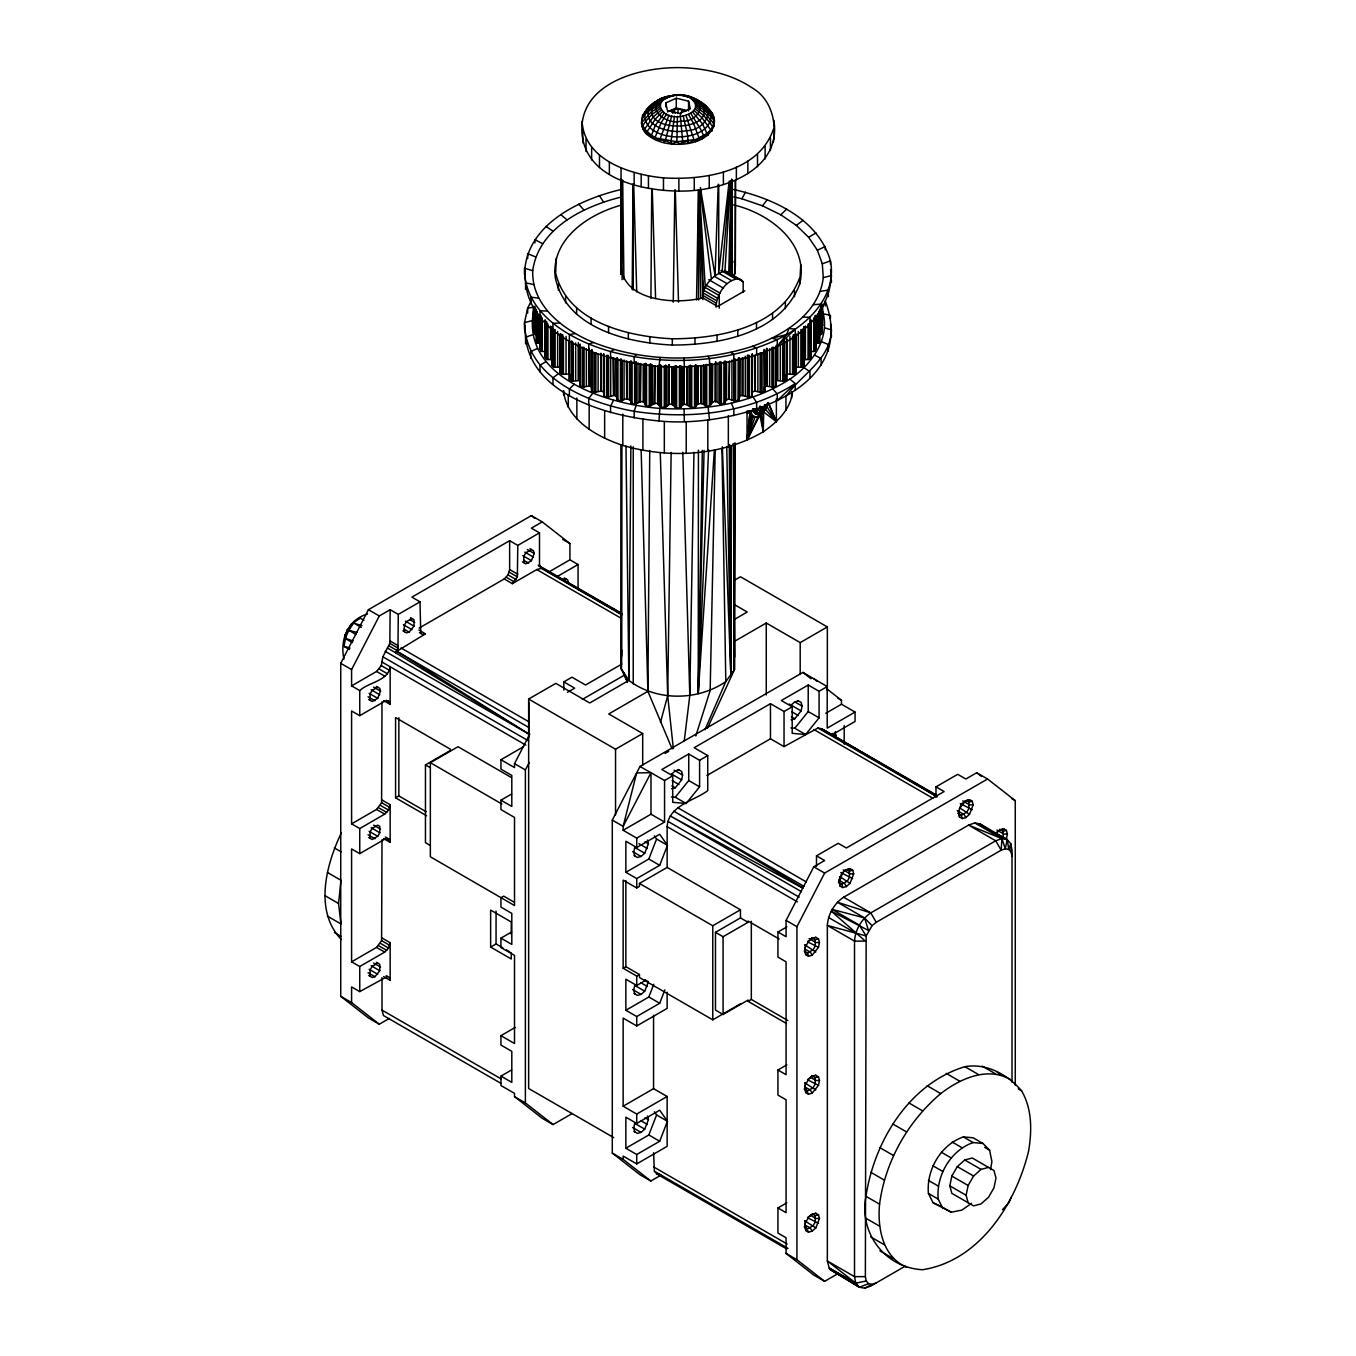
<?xml version="1.0" encoding="UTF-8"?>
<svg xmlns="http://www.w3.org/2000/svg" width="1356" height="1356" viewBox="0 0 1356 1356"><rect width="100%" height="100%" fill="white"/><g stroke="black" fill="none" stroke-linecap="round" stroke-linejoin="round"><path stroke-width="1.5" d="M678 113.006L678.017 108.972L686.153 110.921M714.358 450.175L698.238 693.492L698.425 450.192M698.543 299.981L698.628 189.976M627.489 682.339L621.319 668.949L621.777 444.683M622.099 279.658L622.302 180.229M722.341 446.802L730.816 674.678L731.24 446.056M731.562 274.59L731.731 179.331L732.376 276.556M707.391 728.392L734.393 669.796L734.884 443.158M735.24 273.709L735.444 180.501L735.325 265.217M704.984 729.748L725.799 681.56L734.393 669.796L735.037 443.124M665.711 98.819C680.356 88.259 703.662 99.564 712.493 113.853C722.104 145.516 669.864 151.075 650.778 137.109L655.253 125.481L664.457 112.904C674.525 122.972 708.307 111.751 690.509 98.174C680.424 89.886 649.388 98.988 664.457 112.904M649.744 450.514L647.897 691.34L672.118 748.885M650.914 298.405L651.744 188.552M730.935 274.268L731.63 179.263M752.8 409.783L755.767 413.851L758.19 413.699L763.157 409.58L765.428 404.698M764.581 404.613L764.903 406.342L759.462 413.105L763.259 431.801C721.256 456.345 668.881 458.752 622.794 445.429C597.25 436.818 566.791 420.36 563.435 390.731M721.985 448.955L725.799 681.56C697.764 701.052 656.168 701.391 628.879 680.373L630.879 445.938M632.201 289.659L633.082 184.06M671.135 452.395L667.694 695.713L673.339 748.597M673.254 302.168L674.83 190.026M613.726 1137.616L528.654 1088.495L528.654 699.052L555.807 683.373L589.741 702.967L628.879 680.373L621.319 668.949L621.709 649.846M695.984 104.056L704.527 107.972L713.951 117.141C717.341 132.837 698.154 137.329 688.068 143.329L688.068 140.939L680.017 144.126L676.864 141.753L677.441 116.362M730.037 275.539L731.443 181.212M684.288 740.698L689.797 695.543L693.95 452.277M696.543 299.981L698.425 189.976M708.578 449.87L698.238 693.492L702.323 450.412M729.714 273.895L731.359 181.297M715.205 450.277L710.154 690.577L695.798 735.969M698.238 693.492L704.069 450.361M728.765 273.285L731.172 181.179M540.722 343.424L536.993 342.831L536.434 340.237M718.222 184.297L715.053 275.726C707.934 281.506 701.577 289.896 702.832 299.591M696.238 105.751L704.917 110.463L714.476 120.514L713.968 126.633L713.917 124.243L711.697 131.159L701.95 117.701L694.221 110.65M773.412 141.804C776.581 121.125 771.106 98.819 751.817 87.648C732.054 74.512 708.273 69.054 684.848 67.8C643.897 65.698 577.758 81.58 582.046 133.905C586.182 178.534 641.625 190.789 678.881 191.06C719.714 192.01 782.039 171.754 773.886 120.345M664.237 98.937C646.914 100.225 631.201 126.345 650.778 137.109L676.864 141.753L693.95 139.651L695.611 141.532L702.222 136.38L702.289 138.804L703.51 135.769L701.662 130.973L690.763 113.379M650.778 137.109L650.914 134.82L644.575 129.142L641.659 122.599L651.185 111.989L659.83 106.785M743.173 292.252L743.173 281.777L724.952 271.081L730.392 181.162M733.579 204.909C769.005 213.163 809.447 243.097 799.718 283.98C781.192 333.576 719.307 345.051 672.322 345.051C627.54 342.882 565.842 328.389 555.248 277.455C550.756 238.741 589.097 213.655 621.98 204.959M555.689 271.844L556.282 258.098M799.718 283.98L800.752 264.623M700.357 187.535L715.053 275.726L722.104 271.641L729.816 181.28M644.931 363.883L644.931 403.596C647.253 410.665 653.558 401.613 657.863 403.715C659.88 408.817 666.118 408.41 669.101 404.41C674.068 402.647 675.712 411.258 680.797 407.275C684.611 399.783 689.509 408.936 694.526 407.359C697.069 403.207 702.374 401.885 706.086 406.241C711.714 407.868 711.968 398.037 718.002 402.529C723.511 407.902 724.799 399.41 729.036 398.935C732.41 400.935 740.274 402.885 739.478 396.393L739.63 358.611M709.951 112.921L710.154 110.751L702.323 102.87L692.475 99.446M644.931 403.596C641.388 397.918 636.456 406.207 631.947 403.563C630.879 399.495 626.15 396.969 622.133 400.766C615.726 403.579 618.624 395.308 613.743 395.444C611.556 396.291 602.488 399.325 604.132 393.816C603.369 386.935 589.911 397.054 591.962 388.986M341.39 939.606C313.931 911.096 326.016 864.908 341.271 832.991M327.372 916.114L340.949 923.961L338.559 903.503L340.949 880.281L327.372 872.45M753.122 409.02L762.004 411.021L753.292 408.749L753.512 411.563L755.767 413.851L754.784 413.394L759.462 413.105L757.987 416.428L755.207 416.851L752.072 415.055L750.936 410.8L747.258 411.36M729.172 181.179L718.731 273.234L718.731 184.535M733.647 189.518C773.106 198.315 818.397 218.74 830.431 260.894C837.313 296.71 806.99 325.525 777.276 339.542L777.174 380.494C779.175 381.172 789.887 381.9 785.429 377.239M646.744 109.514L642.49 115.853L641.574 124.243C640.49 114.379 651.88 108.683 659.813 105.09M767.394 403.376L765.445 409.326L761.292 414.733L763.259 431.801C776.903 422.411 790.955 409.258 792.396 391.782M761.292 414.733L758.072 416.699L747.037 440.31L750.19 410.682L747.037 440.31L759.445 415.851L760.309 411.478M716.019 307.202C716.358 294.93 725.748 279.014 739.206 278.827L743.173 281.777M390.155 609.692L379.29 615.963L351.594 669.576L351.594 685.882L376.578 671.457L381.273 665.61L382.833 656.779L389.833 643.388L390.155 609.692L398.291 614.387L420.021 601.844L420.75 633.405M398.291 614.387L397.969 648.1L395.579 652.761L387.443 648.049M822.16 309.948C831.398 337.271 812.007 364.527 789.938 379.087C751.682 403.783 704.679 410.987 659.847 408.393L658.999 420.936C725.697 428.259 860.857 394.732 825.228 300.981L825.228 305.947M811.074 320.253L811.074 351.611L814.888 351.238L815.465 348.424M367.527 613.98C347.661 619.743 339.661 639.964 343.983 659.101M349.424 649.507L343.983 646.371L347.204 629.337L356.018 634.506M383.629 700.628L390.155 704.391L388.562 700.866L384.714 701.255L359.747 715.68L351.594 710.968L351.594 823.855L376.578 809.43L381.595 802.667L382.002 701.764M351.594 823.855L359.747 828.55L384.714 814.125L388.562 810.074L390.155 804.718L382.002 800.023M383.629 838.584L390.155 842.347L388.562 838.839L384.714 839.211L359.747 853.636L351.594 848.941L351.594 961.828L376.578 947.403L381.595 940.623L382.002 839.737M351.594 961.828L359.747 966.523L384.714 952.098L388.562 948.047L390.155 942.691L382.002 937.996M419.123 628.082L504.212 578.961L508.042 574.91L509.636 569.554L509.636 540.705L517.789 545.4L539.502 532.857L539.502 564.232L540.773 567.537L622.116 613.895M504.212 578.961L512.348 583.656L517.365 576.893L517.789 545.4M786.463 1023.492L748.054 1001.321L748.054 1000.067L723.07 1014.491L715.476 1010.101L715.476 932.335L740.461 917.91L740.461 909.774L667.135 867.433L667.135 826.668C668.423 805.583 693.848 800.972 707.73 790.684L707.73 755.563L694.153 747.732L770.462 703.679L784.039 711.51L792.192 706.815L792.192 733.325L805.634 734.528L819.075 717.816L819.075 691.289L808.21 685.017L781.327 700.543L792.192 706.815M1012.017 1082.308L1012.017 850.195L1010.762 843.703L1007.22 839.652L980.083 823.956L974.795 822.939L968.557 825.109L843.652 897.214C834.228 903.486 828.058 914.164 827.346 925.436L827.346 1260.961L829.533 1269.097L859.331 1287.217L864.67 1288.2L870.806 1286.047L905.198 1266.182M1012.017 856.467L1011.169 852.11L1008.796 849.415L1007.22 839.652L1001.948 838.635L995.711 840.788L870.806 912.893C861.382 919.165 855.246 929.843 854.517 941.115L854.517 1276.64L855.772 1283.149L859.331 1287.217L868.586 1283.691L872.145 1284.352L876.23 1282.912M688.068 143.329L687.712 135.719L683.238 115.938M990.575 1169.618L991.914 1161.567L989.575 1150.159L982.931 1143.447L973.15 1137.803L963.37 1136.921C940.742 1144.752 926.233 1169.974 928.419 1193.45L933.013 1202.704L951.183 1212.23L961.929 1210.061L971.54 1203.331M750.512 413.156L751.478 415.156L747.037 440.31L747.037 411.038M661.287 110.056L653.338 116.819L644.575 129.142L646.049 133.261L655.185 137.142L656.863 140.261L664.05 140.109L664.016 142.549L665.372 140.465L671.695 115.718M674.508 116.175L671.034 141.38L671.864 143.855L676.864 141.753M820.566 309.524L820.566 334.61L822.092 332.271L822.007 306.829M865.976 1196.297C874.264 1141.074 909.198 1083.63 964.896 1066.68C986.558 1062.85 1007.881 1074.715 1021.61 1090.834C1032.17 1109.072 1031.984 1130.701 1028.628 1150.905C1015.966 1203.416 979.812 1260.724 922.605 1269.725C885.197 1267.843 858.823 1233.316 865.976 1196.297L879.552 1204.145C877.349 1227.672 882.451 1256.707 906.52 1267.216M879.552 1204.145C885.282 1161.329 907.825 1121.412 940.742 1093.58C959.963 1078.766 987.117 1066.257 1010.406 1079.495M368.713 699.527L372.154 701.527L377.731 698.306L380.511 691.136L379.765 688.356L376.324 686.356M351.594 685.882L359.747 690.594C368.646 682.119 388.121 681.17 390.155 666.762L390.155 704.391M402.935 630.862L406.376 632.845L409.156 632.099L413.987 626.116L413.987 619.675L410.529 617.692M368.713 837.5L372.154 839.5L377.731 836.279L379.765 832.754L379.765 826.312L377.731 825.143L372.154 828.363L370.12 831.889L370.12 838.313M368.713 975.473L372.154 977.456L374.951 976.71L379.765 970.71L379.765 964.285L376.324 962.302M522.416 561.876L525.857 563.876L531.433 560.655L534.213 553.485L533.467 550.706L530.01 548.705M634.727 847.432L633.744 852.229L634.727 855.89M634.015 855.483L637.405 857.45L641.066 856.467L644.727 853.212L648.405 843.754L647.422 840.093M634.727 985.388L633.744 990.202L634.727 993.863M671.627 788.768L675.288 787.785L681.627 779.886L682.61 775.09L681.627 771.428L678.237 769.462M634.015 993.456L637.405 995.406L641.066 994.423L644.727 991.185L648.405 981.727L644.998 979.778M757.987 416.428L764.954 410.241L767.869 402.732M634.727 1123.361L633.744 1128.158L634.727 1131.836M634.015 1131.413L637.405 1133.379L641.066 1132.396L644.727 1129.141L648.405 1119.7L647.422 1116.039M791.107 719.782L794.769 718.799L801.125 710.9L802.108 706.103L801.125 702.442L797.718 700.476M835.669 738.478L835.33 731.596M804.82 950.997L805.566 945.318L804.82 950.997L805.803 954.658L808.481 956.217L812.142 955.234L818.499 947.336L819.482 942.539L818.499 938.861L815.82 937.318L812.142 938.301L807.6 941.793L812.142 938.301M839.025 880.298L841.822 873.111L846.364 869.637L850.026 868.654L852.721 870.196L853.704 873.857L850.026 883.315L846.364 886.57L842.703 887.536L840.008 885.993L839.025 880.298L840.008 885.993M839.025 882.332L842.703 872.874M804.82 1088.97L805.566 1083.291L804.82 1088.97L805.803 1092.631L808.481 1094.19L812.142 1093.207L818.499 1085.308L819.482 1080.495L818.499 1076.833L815.82 1075.291L812.142 1076.274L807.6 1079.749L812.142 1076.274M804.82 1226.943L805.566 1221.247L804.82 1226.943L805.803 1230.604L808.481 1232.146L812.142 1231.163L815.82 1227.926L819.482 1218.468L818.499 1214.807L815.82 1213.247L812.142 1214.23L807.6 1217.722L812.142 1214.23M958.523 813.346L959.506 808.549L965.845 800.65L969.506 799.667L972.201 801.21L973.184 804.871L969.506 814.329L965.845 817.583L962.184 818.566L959.506 817.007L958.523 811.312L959.506 817.007M995.507 833.296L1000.067 829.804L1003.728 828.821L1006.406 830.38L1007.389 834.042L1006.406 838.839L1003.118 837.686L1003.118 831.262L999.677 829.262M949.827 1185.856L951.827 1176.076L957.285 1166.618L964.76 1159.99L972.235 1157.99L993.982 1170.55L995.982 1178.025L993.982 1187.805L988.524 1197.263L981.049 1203.891L973.591 1205.891L951.827 1193.331L949.827 1185.856L966.116 1195.263L968.116 1202.738M966.116 1195.263L968.116 1185.483L973.591 1176.025L981.049 1169.397L988.524 1167.397M676.491 95.954L677.102 95.327M764.699 350.763L764.784 390.85C761.513 395.749 753.461 387.24 751.868 393.816C752.953 401.003 741.393 393.443 739.868 396.138L739.868 358.509M621.217 197.061C583.639 206.349 538.671 228.011 532.705 270.708C531.484 306.1 563.943 330.288 593.504 342.492C643.914 362.103 701.086 362.899 752.427 346.289C783.802 335.152 818.956 313.812 823.295 277.641L831.482 275.522C825.974 352.899 720.392 369.934 658.999 366.51C606.013 361.815 521.687 338.136 525.297 271.2M658.999 420.936C606.013 416.224 521.687 392.545 525.297 325.626M659.847 408.393C608.437 404.444 520.907 378.036 533.569 310.931M535.434 309.524L535.434 334.61L533.908 332.271L534.857 331.406M560.316 367.171L553.79 367.086L551.773 365.069L552.214 326.779M751.478 415.156L753.004 416.512L747.037 440.31L754.953 417.139L758.072 416.699M711.697 131.159L712.714 127.193L710.188 123.023L703.611 115.396L695.357 109.09M660.457 722.392L667.694 695.713L660.287 452.701M753.512 411.563L753.563 409.393L753.224 410.241M764.36 387.155C766.106 384.172 774.632 389.867 776.191 384.884M942.793 1208.349L938.199 1199.094C936.013 1175.618 950.522 1150.397 973.15 1142.566L982.931 1143.447M802.786 359.832L809.278 359.357L810.905 357.238L810.363 321.05M582.046 121.362C584.589 160.415 630.37 174.67 663.474 177.873C703.255 180.348 758.513 172.432 773.412 129.261M655.185 137.142L661.169 122.735L666.593 114.057M636.134 405.512L634.167 411.292L634.167 417.919M815.278 343.424L819.007 342.831L819.871 340.932L819.855 309.202M680.204 115.277L682.424 109.48M795.226 329.186L777.276 346.17L786.616 334.576L788.972 328.423L795.226 329.186L795.226 335.813M625.862 872.298L636.727 878.569L659.694 865.314L667.457 845.297L659.694 834.262L636.727 847.517L625.862 841.245L625.862 872.298L648.829 859.043L656.592 839.025L654.372 835.872M645.558 980.388L636.727 985.49L625.862 979.218L625.862 1010.271L648.829 996.999L653.761 984.27M625.862 1010.271L636.727 1016.542L659.694 1003.27L664.898 989.846M625.862 1148.227L636.727 1154.498L659.694 1141.244L667.457 1121.243L659.694 1110.208L636.727 1123.463L625.862 1117.191L625.862 1148.227L648.829 1134.972L656.592 1114.971L654.372 1111.818M821.634 325.949L822.736 325.152M555.248 271.183C565.842 322.118 627.54 336.61 672.322 338.78C719.307 338.78 781.192 327.305 799.718 277.709M354.848 621.285L348.78 630.32L345.238 638.456L352.475 642.642M660.016 357.476L658.999 366.51M1011.22 1197.162L1008.864 1202.619L1002.542 1209.671M553.214 359.832L546.722 359.357L545.095 357.238L545.637 321.05M579.809 384.884C581.741 390.223 588.589 383.528 591.911 387.426M669.016 115.006L660.05 139.041L656.863 140.261M531.281 301.066L527.654 308.083L524.518 322.626L524.518 329.254M389.477 1018.339L379.29 1024.221L368.425 1017.949L340.729 996.321L340.729 663.304L368.425 609.692L531.366 515.619L542.231 521.89L569.927 543.519L569.927 559.825L548.502 572.198M511.195 777.412L458.04 746.715L430.344 762.699L430.344 856.772L514.517 905.537L514.517 817.431L500.94 809.583L500.94 800.176L511.805 806.447L511.805 775.412L500.94 769.14L500.94 759.733L514.517 767.564L514.517 763.648L529.806 734.071M572.164 1113.547L553.079 1124.565L525.382 1102.92L525.382 769.92L529.213 762.53M661.033 1175.127L650.846 1181.008L639.981 1174.737L612.285 1153.092L612.285 820.092L639.981 766.462L802.922 672.407L827.211 686.594L827.211 728.138L855.06 712.07L855.06 721.477L832.092 734.732M838.466 1273.352L824.634 1281.335L813.77 1275.064L786.073 1253.436L786.073 1237.757L777.937 1233.045L777.937 1207.959L786.073 1212.671L786.073 1099.784L777.937 1095.089L777.937 1070.003L786.073 1074.698L786.073 961.811L777.937 957.116L777.937 932.03L786.073 936.725L786.073 920.419L813.77 866.806L824.634 860.535L816.498 855.839L816.498 866.281M824.634 1281.335L796.938 1259.707L796.938 926.69L824.634 873.078L987.575 779.005L1015.271 800.65L1015.271 1085.173M612.285 820.092L623.15 826.363L636.642 772.954L650.982 772.666L623.15 826.363L623.15 830.279L636.727 838.11L664.559 822.041L664.559 780.497L639.981 766.462M795.226 367.374L802.21 367.086L804.227 365.069L804.227 327.44M703.51 135.769L707.73 135.295L710.459 130.329M613.573 400.427L610.539 405.969L610.539 412.597M733.732 196.908L741.868 198.756L745.461 192.179M732.799 277.183L734.681 273.81L735.376 264.979L734.037 261.522M805.803 946.2L808.481 941.556M965.845 800.65L961.302 804.125L959.506 808.549M805.803 1084.173L808.481 1079.512M805.803 1222.129L808.481 1217.485M540.535 348.424L541.112 351.238L544.926 351.611M786.616 395.63C801.786 373.951 830.414 359.899 831.482 329.949L824.584 327.847M785.107 375.409C788.039 371.697 793.616 376.9 796.158 372.476L796.142 334.474M1011.169 852.11L1010.762 843.703L1008.796 849.415L1005.237 848.754L1001.152 850.195L876.23 922.3L872.061 925.69L866.162 935.945L865.365 1276.64L866.213 1280.979L868.586 1283.691M671.373 96.039C661.44 95.767 653.558 103.056 646.981 109.616L657.677 100.395M767.479 404.613L768.327 403.495M592.758 393.274L588.741 398.461L588.741 405.105M741.868 198.756L762.496 205.841L767.259 199.688M671.44 796.904L675.288 797.243L688.729 780.531L688.729 754.004L699.594 760.275L707.73 755.563M688.729 754.004L661.847 769.53L672.712 775.802L672.712 802.311L686.153 803.515L699.594 786.802L699.594 760.275M790.921 727.918L794.769 728.257L808.21 711.544L808.21 685.017M622.167 189.247C579.792 199.044 525.111 224.554 524.518 274.827M570.571 377.239C566.113 381.9 576.825 381.172 578.826 380.494L578.826 344.966M695.611 141.532L699.001 137.922L693.492 123.311L688.492 114.463M574.266 384.24L569.384 389.002L569.384 395.63M762.496 205.841L780.819 214.807L786.616 209.146M668.728 96.768L660.779 98.649L653.761 103.463M636.506 354.628L634.167 356.865L634.167 363.493M662.677 111.548L655.372 119.023L646.049 133.261M680.017 144.126L682.729 141.583L680.373 116.294M680.034 95.378C692.78 95.106 704.984 103.565 712.493 113.853L713.07 117.277L713.951 117.141M671.627 774.106L675.288 770.852L678.949 769.869M791.107 705.12L794.769 701.866L798.43 700.899M996.389 833.059L1000.067 829.804M418.936 630.065L425.462 633.828L396.85 651.304L529.179 734.206M752.19 392.274L752.529 354.391M652.473 104.192L642.49 115.853M558.604 373.561L552.977 377.816L552.977 384.46M780.819 214.807L796.345 225.384L803.023 220.333M660.321 108.463L651.914 114.463L645.219 121.854L642.659 125.939L642.93 128.905L644.575 129.142M658.406 100.022L666.44 96.666M546.197 361.544L539.993 365.239L539.993 371.866M796.345 225.384L808.634 237.3L816.007 232.91M744.8 290.794L717.646 306.473L702.832 297.913C675.339 304.71 621.624 301.727 620.794 263.979L620.794 274.421M509.636 540.705L411.885 597.149L420.021 601.844M542.231 521.89L531.366 528.162L539.502 532.857M512.348 583.656L536.79 569.554L542.231 568.096L622.184 614.692M556.655 576.893L578.063 564.537L578.063 589.623M735.02 579.893L740.461 576.758L827.346 626.93L827.346 690.424M563.808 690.051L563.808 681.882L571.961 677.186L585.538 685.017L621.879 664.033M430.022 845.297L425.462 842.669L425.462 764.903L450.429 750.478L450.429 749.224L395.579 717.561L395.579 797.82L426.665 815.77M567.503 692.289L574.673 688.153L563.808 681.882M395.579 797.82L398.85 795.938L426.276 811.786M582.368 699.391L624.489 675.085M734.799 619.234L747.241 612.031L734.749 604.81M500.94 759.733L523.569 746.664M734.223 641.507L766.259 623.014L800.193 642.608L827.346 626.93M500.94 800.176L511.551 794.057M528.654 699.052L615.539 749.224L642.693 733.545L642.693 765.293M665.067 753.461L668.711 751.343M664.559 780.497L672.712 775.802M819.075 691.289L827.211 686.594M706.883 775.513L770.462 738.8L784.039 746.631L817.939 728.019L821.465 728.714L936.199 794.955M623.15 830.279L650.982 814.21L664.559 822.041M825.821 713.273L841.483 704.222L855.06 712.07M379.29 1024.221L351.594 1002.576L351.594 986.914L359.747 991.609L387.443 976.456M553.079 1124.565L542.231 1118.293L514.517 1096.648L514.517 1093.36L500.94 1085.529L500.94 1076.122L511.805 1082.393L511.805 1051.341L500.94 1045.069L500.94 1035.662L514.517 1043.51L514.517 955.387L500.94 947.556L500.94 938.149L511.551 932.03M511.263 934.335L511.263 921.995L490.635 910.079L490.635 947.081L496.059 943.946L502.94 947.912M740.461 1003.83L712.764 1019.831L639.439 977.49L639.439 974.523L636.727 976.083L623.15 968.252L623.15 880.129L636.727 887.977L639.439 886.4L639.439 883.434L667.135 867.433M500.94 1035.662L515.263 1027.407M816.498 855.839L838.211 843.296L846.364 847.992L944.115 791.548L935.979 786.853L935.979 797.159M935.979 786.853L957.709 774.31L965.845 779.005L976.71 772.734L987.575 779.005M623.15 968.252L625.862 966.675L639.439 974.523M639.439 883.434L712.764 925.758L740.461 909.774M715.476 932.335L723.07 936.725L748.054 922.3L748.054 921.046L779.141 938.996M846.364 869.637L844.602 870.654L850.026 868.654M500.94 1076.122L511.551 1069.986M777.937 932.03L786.853 926.877M650.846 1181.008L623.15 1159.363L623.15 1156.075L636.727 1163.906L667.135 1146.345L667.135 1096.495L636.727 1114.056L623.15 1106.208L623.15 1018.102L636.727 1025.95L667.135 1008.389L667.135 992.185M748.054 1001.321L751.326 999.44L787.887 1020.56M623.15 1106.208L653.558 1088.648L667.135 1096.495M777.937 1070.003L786.853 1064.85M777.937 1207.959L786.853 1202.806M614.132 349.594L610.539 351.543C571.724 340.458 523.958 314.338 524.518 268.2L532.705 270.708M864.67 1288.2L872.145 1284.352M669.864 110.921L678.017 108.972M810.38 1215.264L815.82 1213.247M964.082 801.667L969.506 799.667M1003.728 828.821L998.304 830.821M815.82 937.318L810.38 939.318M815.82 1075.291L810.38 1077.291M537.4 348.509L530.772 351.594L530.772 358.221M808.634 237.3L817.363 250.216L825.228 246.555L825.228 249.877M665.711 102.903L676.271 98.225L688.56 101.175L690.289 108.785L679.729 113.463L667.44 110.514L665.711 102.903L665.711 106.819M667.474 111.904L676.271 108.005L686.509 110.463M760.021 405.969L762.208 408.834L763.411 407.614M532.416 334.813L525.569 337.254L525.569 343.899M823.295 277.641L822.295 263.793L830.431 260.894L830.431 264.217M660.253 103.412L651.795 107.022L645.066 112.514C640.049 145.872 719.731 144.787 710.002 110.65M751.19 417.495L753.987 416.58M593.504 342.492L588.741 344.034L588.741 350.679M668.22 96.123L674.186 95.547M662.44 98.395L666.881 97.14M747.427 413.444L751.071 412.427M661.152 101.802L649.71 106.836C640.337 126.922 672.373 134.38 686.797 130.566C705.917 131.125 719.816 103.954 694.069 100.869M531.433 549.519L525.857 552.74L523.823 556.265L523.823 562.689M411.953 618.505L406.376 621.726L404.342 625.252L404.342 631.676M562.859 579.436L565.638 578.69M425.462 633.828L422.733 634.557L419.479 632.676M377.731 687.17L372.154 690.39L370.12 693.916L370.12 700.34M961.302 804.125L962.184 803.905M966.862 800.921L968.896 802.091L972.201 801.21M377.731 963.116L372.154 966.32L370.12 969.862L370.12 976.286M957.845 813.278L961.302 815.261L966.862 812.058L968.896 808.515L968.896 802.091M847.381 869.908L849.415 871.077L852.721 870.196M1003.118 831.262L1006.406 830.38M838.364 882.264L841.822 884.248L847.381 881.044L849.415 877.502L849.415 871.077M811.752 937.759L815.21 939.742L818.499 938.861M804.159 950.929L807.6 952.929L813.159 949.708L815.21 946.183L815.21 939.742M811.752 1075.732L815.21 1077.715L818.499 1076.833M813.159 1214.518L815.21 1215.688L818.499 1214.807M531.416 320.847L524.518 322.626C525.433 377.917 587.826 402.986 634.167 411.292C688.712 419.716 747.902 413.783 795.226 383.612L789.938 379.087M786.616 334.576L771.988 338.237L777.276 339.542C725.494 363.425 665.304 365.984 610.539 351.543L610.539 358.17M859.331 1287.217L829.533 1269.097L856.924 1284.471L829.262 1268.046L855.772 1283.149L866.213 1280.979M662.491 100.293L655.118 102.412C633.608 135.414 726.087 132.735 699.374 101.158M722.104 271.641L724.952 271.081M575.181 333.542L569.384 334.576L569.198 379.341M668.457 96.869L671.593 96.327M820.312 291.404L828.346 290.065L828.346 296.693M560.316 333.729L560.147 371.781C560.587 377.154 568.266 371.68 570.893 375.409M685.661 96.293L689.323 96.496M813.464 304.693L821.109 304.1L821.109 310.744M672.373 95.395L681 95.157M559.655 322.948L552.977 323.406L552.977 330.033M666.338 97.751L663.44 97.886C643.388 107.361 666.999 125.905 680.949 121.023C698.086 123.243 710.527 99.869 688.221 97.123M685 96.123L687.577 96.073L682.915 95.7L690.882 97.581M973.184 804.871L969.642 804.871L962.76 800.904M1007.389 834.042L1003.864 834.042L996.965 830.058M853.704 873.857L850.161 873.857L843.263 869.874M819.482 942.539L815.956 942.539L809.057 938.555M819.482 1080.495L815.956 1080.495L810.769 1077.512M819.482 1218.468L815.956 1218.468L810.769 1215.485M865.365 1276.64L854.517 1276.64L827.346 1260.961L855.772 1283.149M802.922 317.151L809.956 317.253L809.956 323.898M547.366 311.049L539.993 310.812L539.908 349.39M690.509 98.174L699.018 100.768M538.637 298.134L530.772 297.167L530.772 303.812M653.558 1152.702L654.389 1171.211L656.745 1173.923L660.27 1174.601M823.584 313.863L830.431 315.321L830.431 318.626M533.705 284.557L525.569 282.828L525.569 289.472M876.23 922.3L870.806 912.893L837.415 902.248L864.569 917.944L868.518 930.487L831.33 911.232L865.365 941.115L854.517 941.115L827.346 925.436L866.162 935.945L859.297 925.08L832.126 909.384L864.569 917.944L872.061 925.69M356.882 632.455L348.78 630.32L350.763 624.574L360.289 618.15L363.9 620.251M690.763 97.107L696.967 100.836M343.983 646.371L350.068 648.032M533.264 325.152L534.366 325.949M695.255 102.412C703.018 104.344 711.12 108.887 713.07 117.277M353.204 640.964L345.238 638.456L344.831 634.794M361.916 625.709L354.052 623.201L361.289 627.37M753.004 416.512L754.953 417.139M569.215 374.205L568.723 340.593M972.201 809.685L960.285 803.549M852.721 878.654L840.805 872.535M818.499 947.336L808.312 942.2M818.499 1085.308L808.312 1080.156M818.499 1223.265L808.312 1218.129M821.143 331.406L822.092 332.271M821.583 341.729L828.346 344.492L828.346 351.119M535.688 256.945L527.654 253.657L527.654 258.64M752.427 346.289L756.631 348.051L756.631 354.679M698.374 101.497L701.221 102.802M933.013 1202.704L941.403 1206.586M752.478 411.004L755.784 412.546M665.372 140.465L671.864 143.855M814.668 355.136L821.109 358.526L821.109 365.154M542.536 243.656L534.891 239.622L534.891 242.944M835.499 1272.555L844.619 1277.437M848.263 1279.403L851.907 1281.352M802.735 888.18L670.322 815.973L801.464 891.672M696.035 107.429L704.611 112.955L714.07 123.888M724.714 270.471L742.207 280.573M720.934 270.42L735.427 278.777M718.544 273.132L731.223 280.438M714.358 276.319L727.036 283.624M708.764 279.675L723.24 288.048M705.764 284.896L720.239 293.252M704.798 287.218L719.273 295.574L719.273 308.134M702.933 289.845L717.341 298.167M702.51 292.574L716.358 300.574M702.357 295.133L716.019 303.015M752.953 409.343L759.462 413.105M562.672 539.349L569.927 543.519M837.855 698.221L841.483 700.306L841.483 704.222M1011.644 798.548L1015.271 800.65M569.927 559.825L578.063 564.537M795.311 702.188L802.108 706.103M527.315 549.502L534.213 553.485M808.21 711.544L819.075 717.816M789.243 704.052L801.125 710.9M524.84 552.146L533.467 557.13M564.232 577.876L567.689 579.86L568.435 582.639M832.923 733.308L836.313 735.274M522.806 555.672L531.433 560.655M959.963 808.074L969.506 814.329M538.146 565.147L621.929 613.505M791.65 711.629L798.43 715.561M538.959 566.215L542.231 568.096M540.942 568.113L621.641 614.692M817.939 728.019L937.132 796.836M523.467 560.13L528.654 563.13M957.183 810.532L964.082 814.515L965.845 817.583M996.219 833.703L1003.118 837.686M536.79 569.554L621.15 618.251M813.77 729.46L932.979 798.294M791.379 716.849L794.769 718.799M794.769 728.257L805.634 734.528M509.636 569.554L517.789 574.249M509.229 572.198L517.365 576.893M508.042 574.91L516.195 579.605M506.28 577.283L514.433 581.978M642.693 733.545L608.759 713.951L647.897 691.34L641.151 450.395M674.135 770.191L682.61 775.09M688.729 780.531L699.594 786.802M409.563 619.472L414.733 622.472M671.457 774.005L681.627 779.886M405.359 621.133L413.987 626.116M403.325 624.658L411.953 629.642M840.483 877.061L850.026 883.315M672.169 780.615L678.949 784.531M403.986 629.116L409.156 632.099M839.432 880.519L844.602 883.502L846.364 886.57M368.425 609.692L379.29 615.963M813.77 866.806L824.634 873.078M671.898 785.836L675.288 787.785M675.288 797.243L686.153 803.515M843.652 897.214L870.806 912.893M390.155 641.049L398.291 645.761M401.02 647.948L529.382 722.053M678 807.854L806.379 881.976M389.833 643.388L397.969 648.1L396.85 651.304L528.891 727.528M388.884 645.812L397.037 650.524L395.579 652.761L529.128 734.274L385.189 651.355M804.04 886.383L673.847 811.21L802.871 887.739M382.833 656.779L528.552 740.901M667.966 821.397L799.108 897.113M828.601 917.52L855.772 933.216M382.002 662.05L525.857 745.105M667.135 826.668L797.345 901.842M381.273 665.61L389.426 670.305M379.29 669.05L387.443 673.763M376.578 671.457L384.714 676.169M656.592 839.025L667.457 845.297M340.729 663.304L351.594 669.576M514.517 763.648L525.382 769.92M786.073 920.419L796.938 926.69M644.998 841.805L648.405 843.754M373.612 687.153L380.511 691.136M638.93 843.669L647.422 848.568M371.137 689.797L379.765 694.78M386.477 700.34L389.731 702.222M369.103 693.34L377.731 698.306M804.549 944.725L815.82 951.98M634.557 847.331L644.727 853.212M368.052 696.798L374.951 700.781M805.21 949.183L810.38 952.183L812.142 955.234M648.829 859.043L659.694 865.314M632.591 851.568L641.066 856.467M740.461 917.91L748.054 922.3M982.151 1066.104L995.728 1073.935M1018.22 1088.868L1021.61 1090.834M964.896 1066.68L978.49 1074.528M430.344 762.699L501.822 803.972M425.462 764.903L430.022 767.53M946.183 1073.376L959.76 1081.207M927.165 1085.732L940.742 1093.58M909.029 1103.004L922.605 1110.835M984.676 1147.345L989.575 1150.159M963.37 1136.921L973.15 1142.566M381.595 802.667L389.731 807.362M380.409 805.379L388.562 810.074M378.646 807.752L386.799 812.447M376.578 809.43L384.714 814.125M952.149 1142.04L961.929 1147.685M964.76 1159.99L981.049 1169.397M513.839 902.011L503.669 896.13L500.94 897.689L500.94 907.096L511.805 913.368L511.805 944.42L500.94 938.149M892.943 1124.09L906.52 1131.921M941.403 1152.278L951.183 1157.922M373.612 825.126L380.511 829.109M640.625 982.608L647.422 986.524M371.137 827.77L379.765 832.754M957.285 1166.618L973.591 1176.025M385.307 836.957L388.562 838.839M386.477 838.313L389.731 840.195M369.103 831.296L377.731 836.279M804.549 1082.698L815.82 1089.953M634.557 985.303L644.727 991.185M368.052 834.771L374.951 838.754M805.21 1087.156L810.38 1090.139L812.142 1093.207M648.829 996.999L659.694 1003.27M632.591 989.524L641.066 994.423M804.82 1086.936L808.481 1094.19M804.159 1088.902L807.6 1090.885L813.159 1087.682L815.21 1084.139L815.21 1077.715M951.827 1176.076L968.116 1185.483M933.013 1165.838L942.793 1171.482M879.891 1147.668L893.468 1155.498M928.419 1180.415L938.199 1186.059M334.39 847.924L341.17 851.856M506.381 949.912L509.822 951.895M928.419 1193.45L938.199 1199.094M943.03 1207.535L951.183 1212.23M490.635 947.081L511.263 958.997L511.263 952.827M870.705 1172.245L884.282 1180.093M324.982 895.655L338.559 903.503M865.976 1218.315L879.552 1226.146M381.595 940.623L389.731 945.335M380.409 943.335L388.562 948.047M378.646 945.725L386.799 950.42M376.578 947.403L384.714 952.098M870.705 1236.892L884.282 1244.723M656.592 1114.971L667.457 1121.243M334.39 932.521L341.17 936.454M879.891 1250.876L893.468 1258.707M644.998 1117.734L648.405 1119.7M373.612 963.099L380.511 967.065M640.625 1120.581L647.422 1124.497M371.137 965.743L379.765 970.71M386.172 975.727L389.426 977.608L390.155 980.32L383.629 976.557M369.103 969.269L377.731 974.252M804.549 1220.671L815.82 1227.926M634.557 1123.26L644.727 1129.141M368.052 972.727L374.951 976.71M805.21 1225.129L810.38 1228.112L812.142 1231.163M648.829 1134.972L659.694 1141.244M632.591 1127.497L641.066 1132.396M804.159 1226.875L807.6 1228.858L813.159 1225.638L815.21 1222.112L815.21 1215.688M804.82 1224.892L808.481 1232.146M382.002 977.642L382.002 1010.101L501.008 1078.817M653.558 1166.889L787.209 1244.045M654.389 1171.211L788.022 1248.368M500.94 1083.359L383.46 1015.542L382.002 1010.101M656.745 1173.923L786.717 1248.961M340.729 996.321L351.594 1002.576M514.517 1096.648L525.382 1102.92M612.285 1153.092L623.15 1159.363M786.073 1253.436L796.938 1259.707M936.64 795.718L821.465 728.714L935.589 795.718M989.677 830.431L980.083 823.956M993.185 832.635L998.457 835.957M752.987 409.512L758.19 413.699L752.682 409.461M804.023 367.696L809.956 371.68L809.956 378.324M546.044 226.469L553.079 231.198M730.867 352.391L733.833 354.492L733.867 400.766M976.71 772.734L981.591 776.564M813.77 678.678L817.041 681.221M826.804 688.848L841.483 700.306M802.922 672.407L811.058 678.763M531.366 515.619L534.62 518.162M762.208 408.834L763.157 409.58M560.774 214.536L567.028 219.909M996.83 1071.647L999.643 1074.477M692.679 112.09L702.662 124.125L707.73 135.295M754.784 413.394L753.716 410.885M772.818 388.969L777.276 393.969L777.276 400.596L795.226 383.612L795.226 390.24M578.724 204.18L584.012 210.112M765.445 409.326L776.378 421.682L776.378 398.681M707.849 356.34L709.527 358.662L709.459 405.919M753.089 397.105L756.631 402.478L756.631 409.105M599.369 195.671L603.573 202.044M671 110.344L673 113.412M766.733 406.342L776.378 421.682L763.699 412.004L763.259 431.801L763.259 412.699M759.428 406.715L761.208 410.088M731.325 403.24L733.833 408.902L733.833 415.546M685.966 115.311L693.95 139.651M768.513 403.698L776.378 421.682L768.445 402.529M764.038 388.986L764.784 390.85M673.593 109.48L675.068 113.345M817.363 250.216L822.295 263.793M839.771 876.654L840.008 877.535M961.302 815.261L962.184 818.566M841.822 884.248L842.703 887.536M807.6 952.929L808.481 956.217M804.82 948.963L805.803 954.658M804.227 365.069L803.786 326.779M708.103 407.241L709.527 419.716M641.659 122.599L642.93 128.905M684.017 358.052L684.356 367.103M700.205 189.738L711.375 278.929M756.784 412.648L756.919 413.953M805.566 1089.716L805.803 1092.631M805.566 1227.688L805.803 1230.604M760.75 412.207L760.953 414.716M830.584 269.624L831.482 282.167M830.584 324.033L831.482 336.593M699.408 189.925L705.239 286.862M684.068 408.97L684.356 421.53M703.459 291.167L699.171 189.942L702.832 295.405M652.236 188.552L655.592 298.439M675.288 190.026L678.509 302.134M682.814 452.311L689.797 695.543M633.71 184.077L636.727 291.879M726.765 446.548L730.816 674.678L730.104 445.158M698.865 189.993L700.713 297.998M622.675 180.179L623.913 279.37M625.98 446.107L628.879 680.373M734.274 616.912L734.681 657.05M729.291 444.649L730.816 674.678M733.24 443.582L734.393 669.796M621.217 263.488L621.15 179.043L621.167 274.065M621.404 445.056L621.607 656.185M621.234 445.107L621.319 668.949M844.195 725.545L844.195 744.173M822.736 304.252L822.6 325.508M821.804 306.71L821.804 333.881M821.668 306.524L821.583 334.22M821.143 306.32L821.143 334.491M819.278 311.151L819.278 342.509M819.007 311.473L819.007 342.831M818.532 313.812L818.532 343.068M817.922 313.897L817.922 343.17M816.143 315.592L816.092 349.39M815.922 315.236L815.922 348.695M815.227 317.49L815.227 350.933M814.888 315.711L814.888 351.238M814.363 317.999L814.363 351.441M813.736 318.05L813.736 351.509M810.786 319.965L810.786 357.594M809.651 323.525L809.651 359.069M809.278 323.813L809.278 359.357M808.718 323.999L808.718 359.526M808.074 324.016L808.074 359.543M805.396 326.05L805.396 359.493M804.142 327.084L804.04 365.425M802.65 329.186L802.65 366.815M802.21 329.457L802.21 367.086M801.633 329.593L801.633 367.222M800.989 329.576L800.989 367.205M800.193 642.608L800.193 674.356M798.345 331.457L798.345 366.984M795.853 334.152L795.921 372.798M795.684 333.729L795.413 367.239M794.514 290.455L794.514 296.727M794.277 336.491L794.277 374.103M793.802 334.627L793.802 374.358M793.192 334.729L793.192 374.442M792.565 336.763L792.565 374.392M791.616 391.816L791.616 398.088M789.955 336.39L789.955 374.019M787.277 340.593L787.277 374.036M787.005 340.644L787.005 374.103M786.785 338.661L786.802 379.341M786.616 338.915L786.497 379.663M785.955 395.664L785.955 410.292M785.361 302.422L785.361 308.693M784.632 341.136L784.632 380.85M784.107 341.339L784.107 381.07M784.039 711.51L784.039 746.631M783.48 341.407L783.48 381.121M782.87 343.407L782.87 381.036M780.344 342.865L780.344 380.494M777.683 344.831L777.683 380.358M777.395 344.865L777.395 380.409M776.361 345.526L776.242 385.596M775.886 346.187L775.886 385.901M773.801 347.255L773.801 386.985M773.259 347.441L773.259 387.155M772.547 313.219L772.547 319.491M772.615 347.458L772.615 387.189M772.039 347.339L772.039 387.053M770.462 138.024L770.462 150.567M770.462 703.679L770.462 738.8M769.632 348.746L769.632 386.375M766.988 348.441L766.988 386.07M766.699 348.475L766.699 386.087M766.462 348.543L766.462 386.172M766.259 623.014L766.259 694.984M765.106 146.397L765.106 158.94M764.36 349.526L764.615 391.189M764.174 349.645L764.208 391.477M761.936 352.696L761.936 392.426M761.36 352.848L761.36 392.562M760.733 352.831L760.733 392.545M760.157 352.662L760.157 392.376M757.885 353.933L757.885 391.562M757.512 154.16L757.512 166.703M756.512 322.491L756.512 328.762M755.326 355.577L755.326 391.104M755.038 355.577L755.038 391.104M754.784 355.645L754.784 391.172M752.275 353.916L752.275 395.715M752.038 354.255L752.038 396.054M751.58 356.594L751.58 396.308M751.326 921.283L751.326 999.44M749.156 355.306L749.156 397.105M748.546 355.408L748.546 397.223M747.851 161.127L747.851 173.67M747.919 355.357L747.919 397.172M747.393 355.153L747.393 396.969M745.292 356.289L745.292 396.02M742.817 357.781L742.817 395.41M742.529 357.764L742.529 395.393M742.257 357.815L742.257 395.444M738.986 357.628L738.952 399.817M738.884 358.17L738.647 400.139M738.139 358.543L738.139 400.359M737.8 329.881L737.8 336.152M736.376 167.093L736.376 179.636M735.596 359.204L735.596 401.003M734.969 359.272L734.969 401.071M734.359 359.187L734.359 400.986M731.935 359.967L731.935 399.681M729.596 361.306L729.036 398.935L729.308 361.272M728.341 415.529L728.341 446.887M726.528 361.866L726.528 399.478M726.274 361.95L726.274 399.579M726.104 362.069L726.104 399.698M725.223 361.442L725.223 401.173M725.053 360.899L724.952 403.071M724.596 361.56L724.596 403.376M724.053 361.764L724.053 403.563M723.392 171.924L723.392 184.467M723.07 936.725L723.07 1014.491M721.392 362.255L721.392 404.071M720.765 362.289L720.765 404.088M720.172 362.154L720.172 403.969M719.731 361.899L719.731 403.715M718.002 362.798L718.002 402.529M717.053 335.169L717.053 341.441M715.798 361.916L715.798 401.63M715.527 361.866L715.527 401.579M715.239 363.967L715.239 401.596M712.646 364.374L712.205 402.19L712.205 364.561M712.764 925.758L712.764 1019.831M712.392 364.442L712.392 402.071M711.069 363.883L711.069 403.596M710.595 363.306L710.442 405.478M710.035 363.95L710.035 405.749M709.239 175.5L709.239 188.043M707.815 419.953L707.815 451.311M706.73 364.442L706.73 406.241M706.086 364.425L706.086 406.241M705.527 366.357L705.527 406.071M705.12 366.069L705.12 405.8M703.628 364.798L703.628 404.512M701.611 365.866L701.611 403.495M701.34 365.798L701.34 403.427M701.052 365.798L701.052 403.427M698.408 366.035L697.916 403.834L697.916 366.205M698.137 366.103L698.137 403.715M696.526 365.442L696.526 405.156M695.798 364.832L695.798 406.647M695.577 365.188L695.577 406.986M694.984 338.169L694.984 344.441M695.12 365.442L695.12 407.241M694.526 365.561L694.526 407.359M694.272 177.721L694.272 190.264M691.746 365.73L691.746 407.529M691.102 365.679L691.102 407.478M690.577 365.476L690.577 407.292M690.238 365.171L690.238 406.986M688.984 365.9L688.984 405.614M688.56 101.175L688.56 110.955M687.153 366.849L687.153 404.478L686.611 366.764M686.899 366.781L686.899 404.41M686.221 422.038L686.221 453.396M683.933 366.832L683.933 404.461M683.644 366.883L683.644 404.495M683.407 366.968L683.407 404.596M681.797 366.12L681.797 405.834M680.797 367.544L680.797 407.275M680.509 365.781L680.509 407.597M680.017 366.018L680.017 407.817M679.39 366.103L679.39 407.902M678.881 178.517L678.881 191.06M676.61 366.103L676.61 407.902M676.271 98.225L676.271 108.005M675.983 366.018L675.983 407.817M675.491 365.781L675.491 407.597M675.203 367.544L675.203 407.275M674.203 366.12L674.203 405.834M672.593 366.968L672.593 404.596M672.322 338.78L672.322 345.051M672.356 366.883L672.356 404.495M672.067 366.832L672.067 404.461M669.389 364.662L668.847 404.478L668.847 364.764M669.101 364.679L669.101 404.41M667.016 365.9L667.016 405.614M665.762 365.171L665.762 406.986M665.423 365.476L665.423 407.292M664.898 365.679L664.898 407.478M664.254 365.73L664.254 407.529M664.321 421.75L664.321 453.107M663.474 177.873L663.474 190.416M661.474 365.561L661.474 407.359M660.88 365.442L660.88 407.241M660.423 365.188L660.423 406.986M660.202 364.832L660.202 406.647M659.474 365.442L659.474 405.156M657.863 366.103L658.084 403.834M657.592 366.035L657.592 403.664M654.948 365.798L654.389 403.495L654.389 365.866M654.66 365.798L654.66 403.427M653.558 1015.237L653.558 1088.648M652.372 364.798L652.372 404.512M650.88 363.984L650.88 405.8M650.982 772.666L650.982 814.21M650.473 364.272L650.473 406.071M649.863 336.966L649.863 343.238M649.914 364.425L649.914 406.241M649.27 364.442L649.27 406.241M648.439 175.822L648.439 188.365M646.541 364.103L646.541 405.919M645.965 363.95L645.965 405.749M645.558 363.662L645.558 405.478M645.405 363.306L645.405 405.122M643.795 364.561L643.795 402.19M643.608 364.442L643.608 402.071M643.354 364.374L643.354 402.003M642.913 419.055L642.913 450.412M641.185 174.28L641.185 186.823M640.761 363.967L640.202 401.63L640.202 364.001M640.473 363.967L640.473 401.579M637.998 362.798L637.998 402.529M636.727 838.11L636.727 847.517M636.727 878.569L636.727 887.977M636.727 976.083L636.727 985.49M636.727 1016.542L636.727 1025.95M636.727 1114.056L636.727 1123.463M636.727 1154.498L636.727 1163.906M636.269 361.899L636.269 403.715M635.828 362.154L635.828 403.969M635.235 362.289L635.235 404.088M634.608 362.255L634.608 404.071M634.167 172.398L634.167 184.941M633.235 184.111L633.235 289.998M633.235 446.717L633.235 683.916M631.947 361.764L631.947 403.563M631.404 363.662L631.404 403.376M631.048 361.272L631.048 403.071M630.947 360.899L630.947 402.715M629.896 362.069L629.896 399.698M629.726 361.95L629.726 399.579M629.472 361.866L629.472 399.478M628.353 332.813L628.353 339.085M626.964 361.306L626.964 398.935L626.404 361.306M626.692 361.272L626.692 398.901M625.862 880.671L625.862 966.675M624.065 359.967L624.065 399.681M622.794 414.072L622.794 445.429M622.133 361.035L622.133 400.766M621.641 359.187L621.641 400.986M621.031 167.703L621.031 180.246M621.031 359.272L621.031 401.071M620.404 359.204L620.404 401.003M617.861 358.543L617.861 400.359M617.353 358.323L617.353 400.139M617.014 357.628L617.048 399.817M616.37 358.611L616.522 396.393M616.133 358.509L616.133 396.138M615.539 749.224L615.539 814.837M613.743 357.815L613.743 395.444L613.183 357.781M613.471 357.764L613.471 395.393M610.709 356.289L610.709 396.02M609.369 161.856L609.369 174.399M608.556 326.44L608.556 332.712M608.607 357.255L608.607 396.969M608.081 355.357L608.081 397.172M607.454 355.408L607.454 397.223M606.844 355.306L606.844 397.105M604.64 411.173L604.64 438.344M604.42 356.594L604.42 396.308M603.962 354.255L603.962 396.054M603.725 353.916L603.725 395.715M603.471 354.391L603.471 392.02M601.216 353.543L601.216 391.172L600.674 353.475M600.962 353.475L600.962 391.104M599.488 154.991L599.488 167.534M598.115 353.933L598.115 391.562M595.843 352.662L595.843 392.376M595.267 352.831L595.267 392.545M594.64 352.848L594.64 392.562M594.064 352.696L594.064 392.426M591.826 349.645L591.792 391.477M591.64 147.312L591.64 159.855M591.64 349.526L591.64 387.155M591.301 350.763L591.385 391.189M591.097 318.067L591.097 324.338M589.538 350.645L589.538 386.172L589.013 348.441M589.301 350.56L589.301 386.087M589.165 404.325L589.165 429.411M586.368 348.746L586.368 386.375M586.029 138.99L586.029 151.533M583.961 347.339L583.961 387.053M583.385 347.458L583.385 387.189M582.809 130.278L582.809 142.821M582.741 347.441L582.741 387.155M582.199 347.255L582.199 386.985M580.114 344.085L580.114 385.901M579.639 345.526L579.758 385.596M578.605 344.865L578.605 380.409M578.317 342.746L578.317 380.358M576.876 398.02L576.876 418.936M576.622 307.998L576.622 314.27M575.656 342.865L575.656 380.494M573.13 343.407L573.13 381.036M572.52 341.407L572.52 381.121M571.893 341.339L571.893 381.07M571.368 341.136L571.368 380.85M569.503 339.932L569.503 379.663M568.995 340.644L568.995 374.103M568.266 394.766L568.266 407.309M566.045 336.39L566.045 374.019M565.588 296.557L565.588 302.829M563.604 390.765L563.604 394.952M563.435 336.763L563.435 374.392M562.808 334.729L562.808 374.442M562.198 334.627L562.198 374.358M561.723 334.39L561.723 374.103M560.587 333.796L560.587 367.239M559.859 334.474L560.079 372.798M558.367 284.15L558.367 290.421M557.655 331.457L557.655 366.984M555.011 329.576L555.011 367.205M554.367 329.593L554.367 367.222M553.79 329.457L553.79 367.086M553.35 329.186L553.35 366.815M551.96 327.796L551.96 365.425M551.858 327.084L551.773 365.069M550.604 326.05L550.604 359.493M547.926 324.016L547.926 359.543M547.282 323.999L547.282 359.526M546.722 321.728L546.722 359.357M546.349 321.44L546.349 359.069M545.214 319.965L545.214 357.594M544.926 320.253L545.095 357.238M542.264 318.05L542.264 351.509M541.637 317.999L541.637 351.441M541.112 315.711L541.112 351.238M540.773 317.49L540.773 350.933M540.078 315.236L540.078 348.695M538.078 313.897L538.078 343.17M537.468 313.812L537.468 343.068M536.993 311.473L536.993 342.831M536.722 311.151L536.722 342.509M536.145 309.202L536.129 340.932M534.857 306.32L534.857 334.491M534.417 334.22L534.417 307.049L527.654 308.083L527.654 313.067M534.332 306.524L534.196 333.881M533.993 306.829L533.908 332.271M533.789 306.981L533.789 325.796M533.264 306.337L533.4 325.508M528.789 702.103L528.789 737.427M496.059 911.062L496.059 943.946M398.85 717.782L398.85 795.938M390.155 804.718L390.155 842.347M390.155 942.691L390.155 980.32M359.747 690.594L359.747 715.68M359.747 828.55L359.747 853.636M359.747 966.523L359.747 991.609M1001.948 838.635L1001.152 850.195L995.711 840.788L968.557 825.109L1001.948 838.635L1005.237 848.754L1007.22 839.652L974.795 822.939L1001.948 838.635M627.387 680.966L622.997 671.457L627.286 680.949"/></g></svg>
